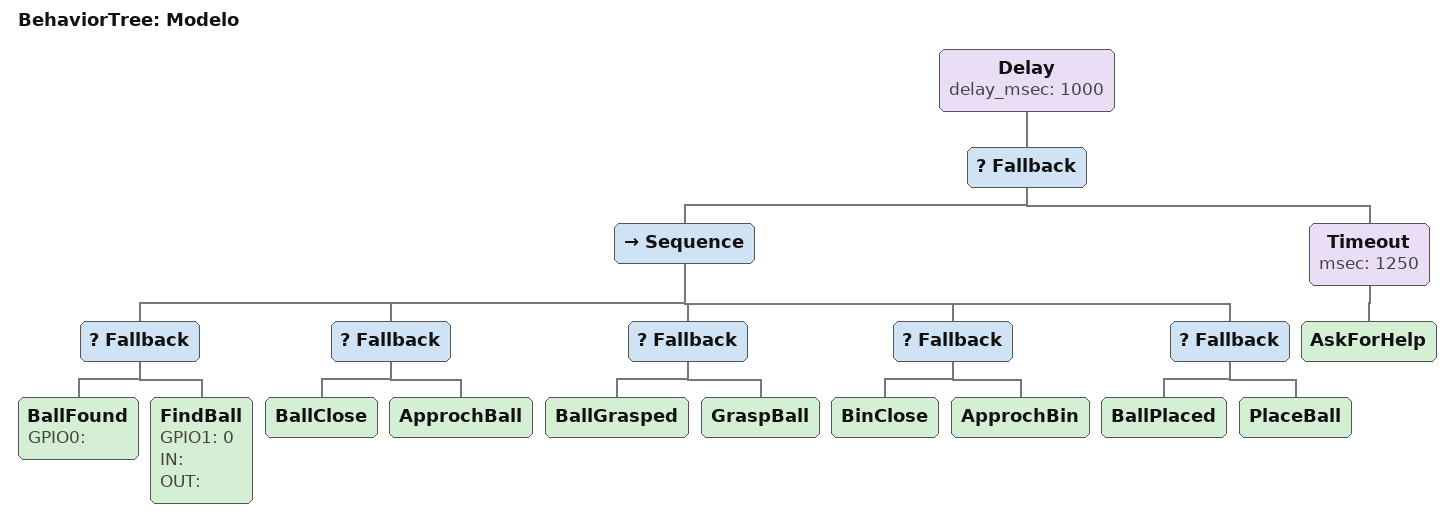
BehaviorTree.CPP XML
<?xml version="1.0" encoding="UTF-8"?>
<root BTCPP_format="4"
      main_tree_to_execute="Modelo">
  <BehaviorTree ID="Modelo">
    <Delay delay_msec="1000">
      <Fallback>
        <Sequence>
          <Fallback>
            <BallFound GPIO0=""/>
            <FindBall GPIO1="0"
                      IN=""
                      OUT=""/>
          </Fallback>
          <Fallback>
            <BallClose/>
            <ApprochBall/>
          </Fallback>
          <Fallback>
            <BallGrasped/>
            <GraspBall/>
          </Fallback>
          <Fallback>
            <BinClose/>
            <ApprochBin/>
          </Fallback>
          <Fallback>
            <BallPlaced/>
            <PlaceBall/>
          </Fallback>
        </Sequence>
        <Timeout msec="1250">
          <AskForHelp/>
        </Timeout>
      </Fallback>
    </Delay>
  </BehaviorTree>

</root>
